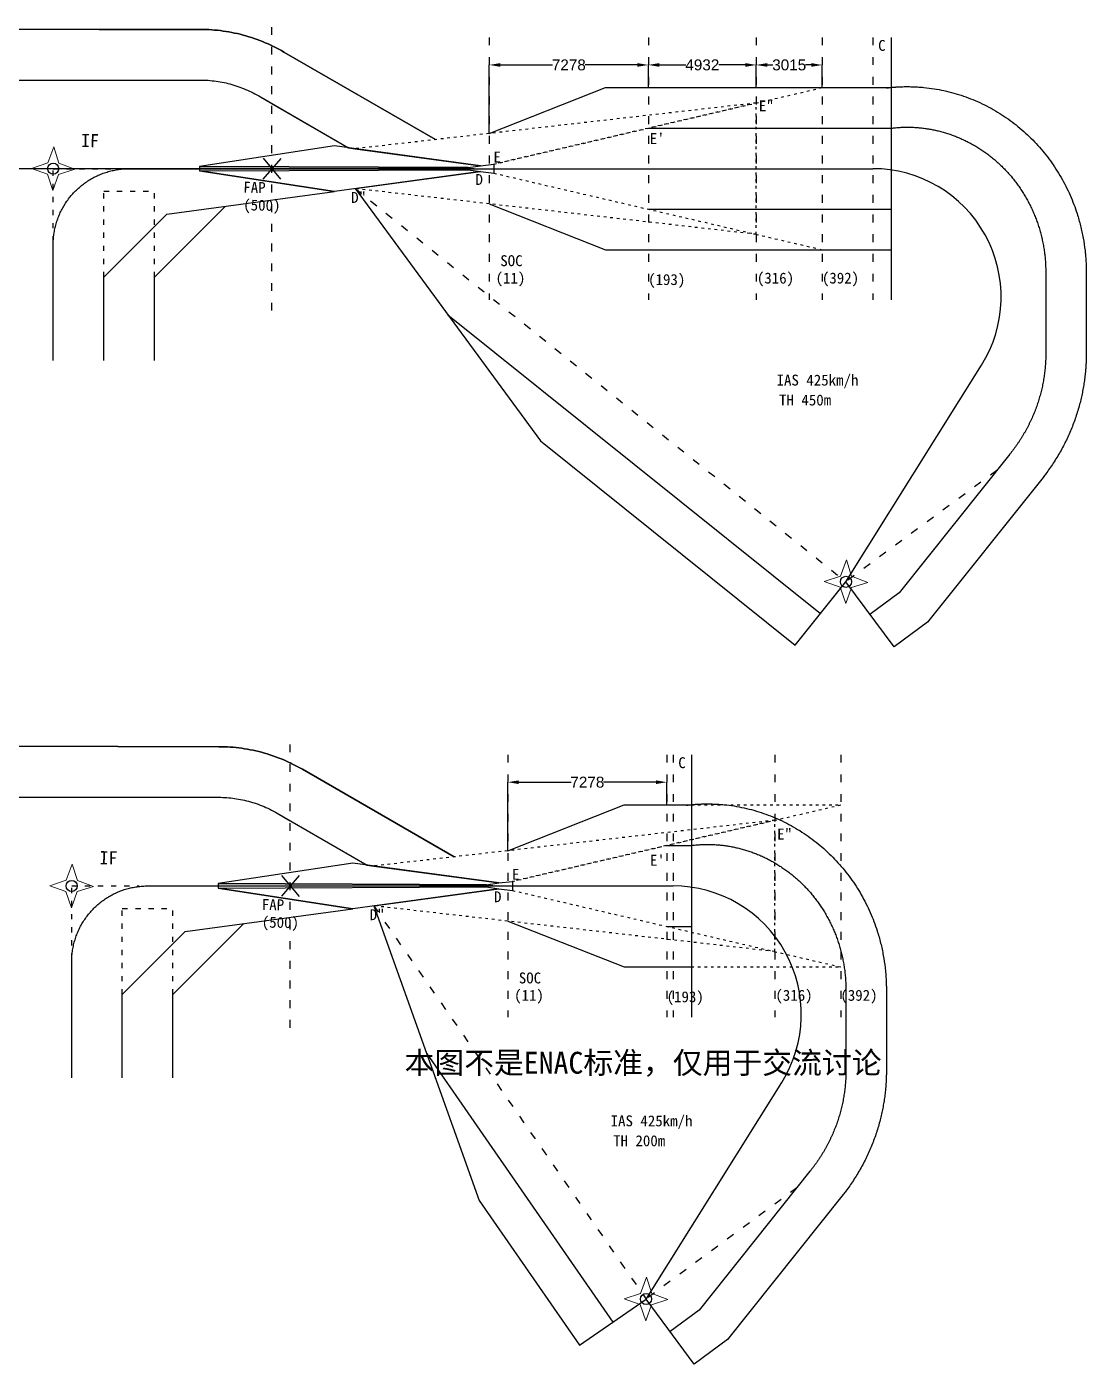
# Model space of a CAD drawing. Header units: metres. Extents: x -37642 to 147080, y -67569 to 121477.
# Drawn here: x 90467 to 138924, y -15926 to 45215 of the extents above; entities that cross this region are included whole.
import ezdxf
from ezdxf.enums import TextEntityAlignment as Align

# ---------------------------------------------------------------- set-up
doc = ezdxf.new("R2010")
doc.units = ezdxf.units.M
doc.header["$MEASUREMENT"] = 0
doc.header["$PDMODE"] = 3
doc.linetypes.add('ACAD_ISO03W100', pattern=[30, 12, -18])
doc.styles.add('Legend', font='simhei.ttf')
doc.styles.get("Standard").update_dxf_attribs({"font": 'arial.ttf'})
doc.dimstyles.get("Standard").update_dxf_attribs({"dimtxt": 0.18, "dimasz": 0.18, "dimexe": 0.18, "dimexo": 0.0625, "dimgap": 0.09, "dimtad": 0, "dimtih": 1, "dimtoh": 1, "dimdec": 4, "dimzin": 0, "dimdsep": 46, "dimtxsty": 'Standard', "dimcen": 0.09, "dimadec": 0, "dimazin": 0, "dimtfac": 1, "dimtdec": 4, "dimtofl": 0, "dimtmove": 0, "dimatfit": 3, "dimfxl": 1, "dimtolj": 1, "dimtzin": 0, "dimarcsym": 0})

# ---------------------------------------------------------------- blocks, each defined once
blk = doc.blocks.new('Flyby')
at = {"lineweight": 15}
blk.add_lwpolyline([(9, 997), (256, 256), (997, -9), (256, -256), (9, -997), (-256, -256), (-997, -9), (-256, 256)], close=True, dxfattribs=at)
blk.add_circle((0, 0), 254)
at = {"style": 'Legend'}
for tag, p in [('ROLE', (1251, 1017)), ('ALTITUDE', (1251, -136)), ('NAME', (1251, -1290))]:
    blk.add_attdef(tag, p, '', height=600, dxfattribs=at)
blk = doc.blocks.new('Fix')
for p, q in [((-410, 473), (410, -473)), ((401, 480), (-401, -480))]:
    blk.add_line(p, q)
at = {"style": 'Legend'}
for tag, p in [('ROLE', (1005, 856)), ('RADIAL', (1024, -85)), ('DME', (1005, -912)), ('ALTITUDE', (1024, -1759))]:
    blk.add_attdef(tag, p, '', height=500, dxfattribs=at)
blk = doc.blocks.new('*D12')
at = {"color": 0, "lineweight": -2, "transparency": 16777216}
for p, q in [((111620, 40336), (111620, 43468)), ((112120, 43468), (114514, 43468)), ((118398, 43468), (116004, 43468)), ((118898, 42431), (118898, 43468))]:
    blk.add_line(p, q, dxfattribs=at)
at = {"color": 0, "transparency": 16777216}
for points in [[(112120, 43552), (112120, 43385), (111620, 43468)], [(118398, 43552), (118398, 43385), (118898, 43468)]]:
    blk.add_solid(points, dxfattribs=at)
at = {"layer": 'Defpoints', "color": 0, "transparency": 16777216}
for p in [(118898, 43468), (118898, 42431), (111620, 40336)]:
    blk.add_point(p, dxfattribs=at)
at = {"color": 0, "transparency": 16777216, "insert": (115259, 43468), "char_height": 500, "attachment_point": 5}
blk.add_mtext('\\A1;7278', dxfattribs=at)
blk = doc.blocks.new('*D13')
at = {"color": 0, "lineweight": -2, "transparency": 16777216}
for p, q in [((118898, 42431), (118898, 43469)), ((119398, 43468), (120610, 43468)), ((123330, 43468), (122118, 43468)), ((123830, 42431), (123830, 43469))]:
    blk.add_line(p, q, dxfattribs=at)
at = {"color": 0, "transparency": 16777216}
for points in [[(119398, 43552), (119398, 43385), (118898, 43468)], [(123330, 43552), (123330, 43385), (123830, 43468)]]:
    blk.add_solid(points, dxfattribs=at)
at = {"layer": 'Defpoints', "color": 0, "transparency": 16777216}
for p in [(123830, 43468), (118898, 42431), (123830, 42431)]:
    blk.add_point(p, dxfattribs=at)
at = {"color": 0, "transparency": 16777216, "insert": (121364, 43468), "char_height": 500, "attachment_point": 5}
blk.add_mtext('\\A1;4932', dxfattribs=at)
blk = doc.blocks.new('*D14')
at = {"color": 0, "lineweight": -2, "transparency": 16777216}
for p, q in [((123830, 42431), (123830, 43469)), ((124330, 43468), (124590, 43468)), ((126346, 43468), (126086, 43468)), ((126846, 42431), (126846, 43469))]:
    blk.add_line(p, q, dxfattribs=at)
at = {"color": 0, "transparency": 16777216}
for points in [[(124330, 43552), (124330, 43385), (123830, 43468)], [(126346, 43552), (126346, 43385), (126846, 43468)]]:
    blk.add_solid(points, dxfattribs=at)
at = {"layer": 'Defpoints', "color": 0, "transparency": 16777216}
for p in [(126846, 43468), (123830, 42431), (126846, 42431)]:
    blk.add_point(p, dxfattribs=at)
at = {"color": 0, "transparency": 16777216, "insert": (125338, 43468), "char_height": 500, "attachment_point": 5}
blk.add_mtext('\\A1;3015', dxfattribs=at)
blk = doc.blocks.new('*D21')
at = {"color": 0, "lineweight": -2, "transparency": 16777216}
for p, q in [((112466, 7549), (112466, 10681)), ((112966, 10681), (115360, 10681)), ((119244, 10681), (116850, 10681)), ((119744, 9643), (119744, 10681))]:
    blk.add_line(p, q, dxfattribs=at)
at = {"color": 0, "transparency": 16777216}
for points in [[(112966, 10764), (112966, 10597), (112466, 10681)], [(119244, 10764), (119244, 10597), (119744, 10681)]]:
    blk.add_solid(points, dxfattribs=at)
at = {"layer": 'Defpoints', "color": 0, "transparency": 16777216}
for p in [(119744, 10681), (119744, 9643), (112466, 7549)]:
    blk.add_point(p, dxfattribs=at)
at = {"color": 0, "transparency": 16777216, "insert": (116105, 10681), "char_height": 500, "attachment_point": 5}
blk.add_mtext('\\A1;7278', dxfattribs=at)

msp = doc.modelspace()

# ---------------------------------------------------------------- linework, layer by layer
at = {"linetype": 'ACAD_ISO03W100', "ltscale": 30}
for p, q in [((101675.8, 32239.1), (101675.8, 45214.6)), ((111620.2, 44726.9), (111620.2, 32726.9)), ((118898, 44726.9), (118898, 32726.9)), ((123830.2, 44726.9), (123830.2, 32726.9)), ((126845.6, 44726.9), (126845.6, 32726.9)), ((129165.6, 44726.9), (129165.6, 32726.9)), ((105492, 37816.3), (127932.9, 19841)), ((134830.7, 24931.7), (127931.8, 19842.1)), ((102521.6, -548.5), (102521.6, 12427)), ((112466, 11939.3), (112466, -60.7)), ((119743.8, 11939.3), (119743.8, -60.7)), ((120023.8, 11939.3), (120023.8, -60.7)), ((124676, 11939.3), (124676, -60.7)), ((127691.4, 11939.3), (127691.4, -60.7)), ((106337.8, 5028.7), (118791.1, -12946.6)), ((125688.9, -7855.9), (118790, -12945.5))]:
    msp.add_line(p, q, dxfattribs=at)
for p, q in [((130004, 44726.9), (130004, 32726.9)), ((111620.2, 40336.1), (116936.8, 42430.9)), ((116936.8, 42430.9), (130004, 42430.9)), ((118898, 40578.9), (130004, 40578.9)), ((104537.9, 39766.7), (98368.4, 38831)), ((104537.9, 39766.7), (98368.4, 38831)), ((111216.5, 38861.9), (104537.9, 39766.7)), ((105492, 39637.5), (111216.5, 38861.9)), ((110930.2, 38726.9), (70930.2, 38726.9)), ((110649.1, 38775.9), (98368.4, 38831)), ((98368.4, 38831), (98368.4, 38622.8)), ((98368.4, 38831), (98368.4, 38831)), ((98368.4, 38831), (110649.1, 38775.9)), ((98368.4, 38622.8), (110649.1, 38677.9)), ((98368.4, 38622.8), (110649.1, 38677.9)), ((98368.4, 38622.8), (104537.9, 37687)), ((104537.9, 37687), (98368.4, 38622.8)), ((98368.4, 38622.8), (98368.4, 38622.8)), ((111216.5, 38591.8), (104537.9, 37687)), ((105492, 37816.3), (111216.5, 38591.8)), ((110649.1, 38775.9), (111216.5, 38861.9)), ((110649.1, 38677.9), (110649.1, 38775.9)), ((110930.2, 38726.9), (110649.1, 38726.9)), ((110649.1, 38677.9), (111216.5, 38591.8)), ((111216.5, 38861.9), (111830.2, 38931.9)), ((111216.5, 38591.8), (111830.2, 38521.9)), ((111830.2, 38931.9), (111830.2, 38521.9)), ((105492, 37816.3), (113965.4, 26283.3)), ((96306.3, 33766.2), (99551.7, 37011.5)), ((111620.2, 37117.6), (116936.8, 35022.9)), ((118898, 36874.9), (130004, 36874.9)), ((116936.8, 35022.9), (130004, 35022.9)), ((137071.6, 33976.8), (137071.6, 30272.8)), ((138923.6, 33976.8), (138923.6, 30272.8)), ((109728.7, 32049.8), (126775.1, 18395.5)), ((113965.4, 26283.3), (125617.3, 16950.1)), ((135428.1, 25680.5), (130368.2, 19338.1)), ((136946.7, 24614.4), (131663.6, 17992.3)), ((125617.3, 16950.1), (127932.9, 19841)), ((130132.2, 16862.5), (127934, 19842.1)), ((130368.2, 19338.1), (129031.3, 18351.8)), ((131663.6, 17992.3), (130132.2, 16862.5)), ((120862.2, 11939.3), (120862.2, -60.7)), ((112466, 7548.6), (117782.6, 9643.3)), ((117782.6, 9643.3), (120862.2, 9643.3)), ((119743.8, 7791.3), (120862.2, 7791.3)), ((105383.7, 6979.1), (99214.2, 6043.4)), ((105383.7, 6979.1), (99214.2, 6043.4)), ((112062.3, 6074.3), (105383.7, 6979.1)), ((106337.8, 6849.9), (112062.3, 6074.3)), ((112062.3, 6074.3), (112676, 6144.3)), ((112676, 6144.3), (112676, 5734.3)), ((111494.9, 5988.3), (99214.2, 6043.4)), ((99214.2, 6043.4), (99214.2, 5835.2)), ((99214.2, 6043.4), (99214.2, 6043.4)), ((99214.2, 6043.4), (111494.9, 5988.3)), ((99214.2, 5835.2), (111494.9, 5890.3)), ((99214.2, 5835.2), (111494.9, 5890.3)), ((99214.2, 5835.2), (105383.7, 4899.4)), ((105383.7, 4899.4), (99214.2, 5835.2)), ((99214.2, 5835.2), (99214.2, 5835.2)), ((112062.3, 5804.2), (105383.7, 4899.4)), ((106337.8, 5028.7), (112062.3, 5804.2)), ((111494.9, 5988.3), (112062.3, 6074.3)), ((111494.9, 5890.3), (111494.9, 5988.3)), ((111776, 5939.3), (111494.9, 5939.3)), ((111494.9, 5890.3), (112062.3, 5804.2)), ((112062.3, 5804.2), (112676, 5734.3)), ((106337.8, 5028.7), (111165.4, -8443.6)), ((112466, 4330), (117782.6, 2235.3)), ((97152.1, 978.6), (100397.6, 4223.9)), ((119743.8, 4087.3), (120862.2, 4087.3)), ((117782.6, 2235.3), (120862.2, 2235.3)), ((127929.8, 1189.2), (127929.8, -2514.8)), ((129781.8, 1189.2), (129781.8, -2514.8)), ((108751.6, -1707.5), (117268.8, -14001.3)), ((126286.3, -7107.1), (121226.4, -13449.5)), ((111165.4, -8443.6), (115746.4, -15056)), ((127804.9, -8173.2), (122521.8, -14795.3)), ((115746.4, -15056), (118791.1, -12946.6)), ((120989.3, -15926.2), (118791.1, -12946.6)), ((121226.4, -13449.5), (119889.5, -14435.8)), ((122520.7, -14796.4), (120989.3, -15926.2))]:
    msp.add_line(p, q)
at = {"linetype": 'ACAD_ISO03W100', "ltscale": 10}
for p, q in [((111830.2, 38931.9, 300), (126845.6, 42430.9, 300)), ((123830.2, 41728.2, 300), (105492, 39637.5, 300)), ((123830.2, 41728.2), (111830.2, 38931.9)), ((123830.2, 35725.6, 300), (123830.2, 41728.2, 300)), ((111830.2, 38521.9), (123830.2, 35725.6)), ((111830.2, 38521.9), (126845.6, 35022.9)), ((123830.2, 35725.6, 300), (105492, 37816.3, 300)), ((112676, 6144.3, 300), (127691.4, 9643.3, 300)), ((120862.2, 9643.3), (127691.4, 9643.3)), ((124676, 8940.6, 300), (106337.8, 6849.9, 300)), ((124676, 8940.6), (112676, 6144.3)), ((124676, 2938, 300), (124676, 8940.6, 300)), ((112676, 5734.3), (124676, 2938)), ((112676, 5734.3), (127691.4, 2235.3)), ((124676, 2938, 300), (106337.8, 5028.7, 300)), ((120862.2, 2235.3), (127691.4, 2235.3))]:
    msp.add_line(p, q, dxfattribs=at)
at = {"linetype": 'ACAD_ISO03W100', "ltscale": 20}
for p, q in [((91675.8, 38726.9), (94760.9, 38726.9)), ((91675.8, 34800.6), (91675.8, 38726.9)), ((93991.3, 37692.7), (96306.3, 37692.7)), ((93991.3, 33766.5), (93991.3, 37692.7)), ((96306.3, 33766.2), (96306.3, 37692.7)), ((92521.6, 5939.3), (95606.7, 5939.3)), ((92521.6, 2013), (92521.6, 5939.3)), ((94837.1, 4905.1), (97152.1, 4905.1)), ((94837.1, 978.9), (94837.1, 4905.1)), ((97152.1, 978.6), (97152.1, 4905.1))]:
    msp.add_line(p, q, dxfattribs=at)
at = {"lineweight": 30}
for p, q in [((110930.2, 38726.9), (113930.2, 38726.9)), ((111776, 5939.3), (114776, 5939.3))]:
    msp.add_line(p, q, dxfattribs=at)
at = {"color": 1, "lineweight": 30}
for p, q in [((113930.2, 38726.9), (129165.6, 38726.9)), ((127932.9, 19841), (134137.5, 29745.1)), ((114776, 5939.3), (120023.8, 5939.3)), ((118791.1, -12946.6), (124995.7, -3042.5))]:
    msp.add_line(p, q, dxfattribs=at)
for points in [[(93781.1, 45093.3), (89233.8, 45092.9)], [(101675.8, 44332), (101675.8, 44349.5), (101625.8, 44373.3), (101501.9, 44429.8), (101377.2, 44484), (101251.9, 44535.9), (101126, 44585.6), (100999.5, 44632.9), (100872.5, 44677.9), (100745, 44720.6), (100617, 44760.9), (100488.6, 44799), (100359.8, 44834.7), (100230.7, 44868.1), (100101.4, 44899.2), (99971.8, 44927.9), (99842, 44954.4), (99712, 44978.5), (99581.9, 45000.3), (99451.7, 45019.7), (99321.5, 45036.9), (99191.3, 45051.7), (99061.2, 45064.3), (98931.1, 45074.5), (98801.2, 45082.5), (98671.4, 45088.2), (98541.9, 45091.6), (98412.6, 45092.7), (93782.6, 45093.3), (89233.8, 45092.9)], [(93782.6, 45093.3), (98412.6, 45092.7)], [(98412.6, 45092.7), (98541.9, 45091.6), (98671.4, 45088.2), (98801.2, 45082.5), (98931.1, 45074.5), (99061.2, 45064.3), (99191.3, 45051.7), (99321.5, 45036.9), (99451.7, 45019.7), (99581.9, 45000.3), (99712, 44978.5), (99842, 44954.4), (99971.8, 44927.9), (100101.4, 44899.2), (100230.7, 44868.1), (100359.8, 44834.7), (100488.6, 44799), (100617, 44760.9), (100745, 44720.6), (100872.5, 44677.9), (100999.5, 44632.9), (101126, 44585.6), (101251.9, 44535.9), (101377.2, 44484), (101501.9, 44429.8), (101625.8, 44373.3), (101749, 44314.5), (101871.4, 44253.5), (101993, 44190.2), (102113.7, 44124.6), (102232.1, 44057.6)], [(109164.1, 40056.1), (102232.1, 44057.6), (102113.7, 44124.6), (101993, 44190.2), (101871.4, 44253.5), (101749, 44314.5), (101675.8, 44349.5)], [(102232.1, 44057.6), (109164.1, 40056.1)], [(89233.9, 42777.9), (93781.3, 42778.3)], [(89233.9, 42777.9), (93781.3, 42778.3), (93782.3, 42778.3), (98412.3, 42777.7), (98501.2, 42776.9), (98590.4, 42774.6), (98679.8, 42770.7), (98769.4, 42765.2), (98859.1, 42758.1), (98949.1, 42749.4), (99039.1, 42739.2), (99129.3, 42727.3), (99219.5, 42713.8), (99309.7, 42698.7), (99400, 42681.9), (99490.2, 42663.6), (99580.3, 42643.6), (99670.4, 42621.9), (99760.4, 42598.7), (99850.2, 42573.7), (99939.9, 42547.2), (100029.3, 42519), (100118.5, 42489.1), (100207.5, 42457.6), (100296.1, 42424.4), (100384.5, 42389.6), (100472.4, 42353.2), (100560, 42315.1), (100647.2, 42275.3), (100733.9, 42233.9), (100820.2, 42190.9), (100905.9, 42146.3), (100991.1, 42100), (101074.7, 42052.7), (101675.8, 41705.7)], [(93782.3, 42778.3), (98412.3, 42777.7)], [(101074.7, 42052.7), (105187.2, 39678.8)], [(101675.8, 41705.7), (105187.2, 39678.8), (105492, 39637.5)], [(93991.3, 33766.5), (96873.6, 36648.7), (104537.9, 37687)], [(93990.8, 29958.9), (93991.3, 33766.5)], [(96305.8, 29958.6), (96306.3, 33766.2)], [(94626.9, 12305.7), (90079.6, 12305.4)], [(102521.6, 11544.4), (102521.6, 11561.9), (102471.6, 11585.7), (102347.7, 11642.2), (102223.1, 11696.4), (102097.8, 11748.3), (101971.8, 11798), (101845.3, 11845.3), (101718.3, 11890.3), (101590.8, 11933), (101462.8, 11973.3), (101334.4, 12011.4), (101205.6, 12047.1), (101076.6, 12080.5), (100947.2, 12111.6), (100817.6, 12140.3), (100687.8, 12166.8), (100557.8, 12190.9), (100427.7, 12212.7), (100297.6, 12232.1), (100167.4, 12249.3), (100037.2, 12264.1), (99907, 12276.7), (99777, 12286.9), (99647, 12294.9), (99517.3, 12300.6), (99387.7, 12304), (99258.4, 12305.1), (94628.4, 12305.7), (90079.6, 12305.4)], [(94628.4, 12305.7), (99258.4, 12305.1)], [(99258.4, 12305.1), (99387.7, 12304), (99517.3, 12300.6), (99647, 12294.9), (99777, 12286.9), (99907, 12276.7), (100037.2, 12264.1), (100167.4, 12249.3), (100297.6, 12232.1), (100427.7, 12212.7), (100557.8, 12190.9), (100687.8, 12166.8), (100817.6, 12140.3), (100947.2, 12111.6), (101076.6, 12080.5), (101205.6, 12047.1), (101334.4, 12011.4), (101462.8, 11973.3), (101590.8, 11933), (101718.3, 11890.3), (101845.3, 11845.3), (101971.8, 11798), (102097.8, 11748.3), (102223.1, 11696.4), (102347.7, 11642.2), (102471.6, 11585.7), (102594.8, 11526.9), (102717.2, 11465.9), (102838.8, 11402.6), (102959.5, 11337), (103077.9, 11270)], [(110009.9, 7268.5), (103077.9, 11270), (102959.5, 11337), (102838.8, 11402.6), (102717.2, 11465.9), (102594.8, 11526.9), (102521.6, 11561.9)], [(103077.9, 11270), (110009.9, 7268.5)], [(90079.8, 9990.4), (94627.1, 9990.7)], [(90079.8, 9990.4), (94627.1, 9990.7), (94628.1, 9990.7), (99258.1, 9990.1), (99347, 9989.3), (99436.2, 9987), (99525.6, 9983.1), (99615.2, 9977.6), (99705, 9970.5), (99794.9, 9961.8), (99884.9, 9951.6), (99975.1, 9939.7), (100065.3, 9926.2), (100155.5, 9911.1), (100245.8, 9894.4), (100336, 9876), (100426.2, 9856), (100516.2, 9834.3), (100606.2, 9811.1), (100696, 9786.1), (100785.7, 9759.6), (100875.1, 9731.4), (100964.3, 9701.5), (101053.3, 9670), (101141.9, 9636.8), (101230.3, 9602), (101318.2, 9565.6), (101405.8, 9527.5), (101493, 9487.7), (101579.7, 9446.4), (101666, 9403.3), (101751.7, 9358.7), (101836.9, 9312.4), (101920.6, 9265.1), (102521.6, 8918.1)], [(94628.1, 9990.7), (99258.1, 9990.1)], [(101920.6, 9265.1), (106033, 6891.2)], [(102521.6, 8918.1), (106033, 6891.2), (106337.8, 6849.9)], [(94837.1, 978.9), (97719.4, 3861.1), (105383.7, 4899.4)], [(94836.6, -2828.7), (94837.1, 978.9)], [(97151.6, -2829), (97152.1, 978.6)]]:
    msp.add_lwpolyline(points)
at = {"color": 252, "lineweight": 30, "true_color": 0x939598}
for points in [[(91675.8, 29959.2), (91676.5, 35248.7), (91677, 35309.4), (91678.6, 35370.1), (91681.2, 35430.7), (91685, 35491.3), (91689.7, 35551.8), (91695.5, 35612.3), (91702.4, 35672.6), (91710.4, 35732.7), (91719.3, 35792.8), (91729.4, 35852.6), (91740.4, 35912.3), (91752.5, 35971.8), (91765.7, 36031), (91779.9, 36090.1), (91795.1, 36148.8), (91811.3, 36207.3), (91828.5, 36265.5), (91846.8, 36323.4), (91866.1, 36380.9), (91886.3, 36438.2), (91907.6, 36495), (91929.8, 36551.5), (91953.1, 36607.6), (91977.3, 36663.2), (92002.5, 36718.4), (92028.6, 36773.2), (92055.7, 36827.5), (92083.7, 36881.4), (92112.7, 36934.7), (92142.6, 36987.5), (92173.4, 37039.8), (92205.1, 37091.6), (92237.7, 37142.8), (92271.2, 37193.4), (92305.6, 37243.4), (92340.9, 37292.8), (92377, 37341.6), (92414, 37389.7), (92451.7, 37437.2), (92490.4, 37484.1), (92529.8, 37530.2), (92570, 37575.7), (92611, 37620.4), (92652.8, 37664.4), (92695.4, 37707.7), (92738.6, 37750.3), (92782.7, 37792), (92827.4, 37833), (92872.9, 37873.3), (92919.1, 37912.7), (92965.9, 37951.3), (93013.4, 37989), (93061.6, 38026), (93110.4, 38062.1), (93159.8, 38097.3), (93209.8, 38131.7), (93260.4, 38165.2), (93311.6, 38197.8), (93363.4, 38229.5), (93415.7, 38260.3), (93468.5, 38290.2), (93521.9, 38319.2), (93575.7, 38347.2), (93630, 38374.2), (93684.8, 38400.4), (93740, 38425.5), (93795.7, 38449.7), (93851.8, 38473), (93908.3, 38495.2), (93965.1, 38516.4), (94022.3, 38536.7), (94079.9, 38555.9), (94137.8, 38574.2), (94196, 38591.4), (94254.5, 38607.6), (94313.2, 38622.8), (94372.3, 38637), (94431.5, 38650.1), (94491, 38662.2), (94550.7, 38673.3), (94610.5, 38683.3), (94670.6, 38692.2), (94730.8, 38700.2), (94791.1, 38707), (94851.5, 38712.8), (94912, 38717.6), (94972.6, 38721.3), (95033.2, 38723.9), (95093.9, 38725.5), (95153.9, 38726), (110930.2, 38726.9)], [(92521.6, -2828.4), (92522.3, 2461.1), (92522.8, 2521.8), (92524.4, 2582.5), (92527.1, 2643.2), (92530.8, 2703.7), (92535.5, 2764.2), (92541.4, 2824.7), (92548.2, 2885), (92556.2, 2945.1), (92565.2, 3005.2), (92575.2, 3065), (92586.2, 3124.7), (92598.4, 3184.2), (92611.5, 3243.4), (92625.7, 3302.5), (92640.9, 3361.2), (92657.1, 3419.7), (92674.4, 3477.9), (92692.6, 3535.8), (92711.9, 3593.4), (92732.1, 3650.6), (92753.4, 3707.4), (92775.7, 3763.9), (92798.9, 3820), (92823.1, 3875.6), (92848.3, 3930.8), (92874.4, 3985.6), (92901.5, 4039.9), (92929.5, 4093.8), (92958.5, 4147.1), (92988.4, 4199.9), (93019.2, 4252.2), (93050.9, 4304), (93083.6, 4355.2), (93117.1, 4405.8), (93151.5, 4455.8), (93186.7, 4505.2), (93222.8, 4554), (93259.8, 4602.1), (93297.6, 4649.6), (93336.2, 4696.5), (93375.6, 4742.6), (93415.8, 4788.1), (93456.8, 4832.8), (93498.6, 4876.8), (93541.2, 4920.1), (93584.5, 4962.7), (93628.5, 5004.4), (93673.3, 5045.4), (93718.7, 5085.7), (93764.9, 5125.1), (93811.7, 5163.7), (93859.2, 5201.5), (93907.4, 5238.4), (93956.2, 5274.5), (94005.6, 5309.7), (94055.6, 5344.1), (94106.2, 5377.6), (94157.4, 5410.2), (94209.2, 5441.9), (94261.5, 5472.7), (94314.3, 5502.6), (94367.7, 5531.6), (94421.5, 5559.6), (94475.8, 5586.7), (94530.6, 5612.8), (94585.9, 5637.9), (94641.5, 5662.1), (94697.6, 5685.4), (94754.1, 5707.6), (94810.9, 5728.8), (94868.2, 5749.1), (94925.7, 5768.4), (94983.6, 5786.6), (95041.8, 5803.8), (95100.3, 5820), (95159.1, 5835.2), (95218.1, 5849.4), (95277.3, 5862.5), (95336.8, 5874.6), (95396.5, 5885.7), (95456.4, 5895.7), (95516.4, 5904.6), (95576.6, 5912.6), (95636.9, 5919.4), (95697.3, 5925.2), (95757.8, 5930), (95818.4, 5933.7), (95879, 5936.3), (95939.7, 5937.9), (95999.7, 5938.4), (111776, 5939.3)]]:
    msp.add_lwpolyline(points, dxfattribs=at)
at = {"color": 1, "lineweight": 30}
for centre in [(129165.6, 32859.9), (120023.8, 72.3)]:
    msp.add_arc(centre, 5867, 327.934177, 90, dxfattribs=at)
for points, knots in [([(129781.2, 42417.4), (129792.2, 42418.8), (129803.9, 42420.2), (129822.4, 42422.4), (129828.6, 42423.1), (129847.7, 42425.4), (129861.2, 42427), (129881.9, 42429.3), (129888.6, 42430.1), (129897.4, 42431.1), (129899.3, 42431.3), (129902.9, 42431.7), (129904.6, 42431.9), (129907.9, 42432.2), (129909.6, 42432.4), (129914.6, 42432.9), (129917.9, 42433.3), (129927.8, 42434.4), (129934.4, 42435.1), (129954, 42437.1), (129966.9, 42438.4), (129987.3, 42440.4), (129994.7, 42441.1), (130008, 42442.4), (130013.8, 42443), (130025.6, 42444.1), (130031.6, 42444.6), (130040.2, 42445.4), (130042.8, 42445.6), (130048, 42446.1), (130050.6, 42446.3), (130058.5, 42447), (130063.7, 42447.5), (130079.4, 42448.8), (130090, 42449.7), (130121.6, 42452.4), (130142.8, 42454), (130170.2, 42456.1), (130176.3, 42456.5), (130188.4, 42457.4), (130194.5, 42457.8), (130212.7, 42459.1), (130224.8, 42459.9), (130256.8, 42462), (130276.5, 42463.2), (130306.6, 42464.9), (130316.9, 42465.5), (130337.4, 42466.6), (130347.7, 42467.1), (130378.5, 42468.6), (130399.1, 42469.6), (130439.6, 42471.2), (130459.4, 42472), (130499.2, 42473.3), (130519.1, 42473.9), (130578.7, 42475.4), (130618.5, 42476.1), (130698, 42477), (130737.7, 42477.1), (130858.1, 42476.5), (130938.7, 42474.8), (131099.7, 42469), (131180.1, 42464.9), (131340.7, 42454.1), (131420.9, 42447.5), (131655.1, 42424.5), (131808.6, 42404.8), (132114.1, 42356.5), (132265.9, 42327.8), (132567.5, 42261.8), (132717.2, 42224.4), (133013.9, 42141.1), (133161, 42095.1), (133451.9, 41995), (133595.8, 41940.7), (133880.1, 41824.2), (134020.5, 41761.9), (134297.2, 41629.5), (134433.6, 41559.5), (134702, 41411.9), (134834, 41334.3), (135093.3, 41172.1), (135220.5, 41087.4), (135470, 40911.2), (135592.1, 40819.7), (135831, 40630.2), (135947.8, 40532.2), (136175.6, 40330.1), (136286.6, 40226), (136502.6, 40012), (136607.7, 39902.1), (136811.4, 39676.9), (136910.2, 39561.7), (137101.2, 39326.1), (137193.5, 39205.8), (137371.3, 38960.7), (137456.9, 38835.8), (137621.1, 38581.8), (137699.8, 38452.7), (137850.1, 38190.6), (137921.7, 38057.7), (138057.8, 37788.4), (138122.2, 37652), (138243.8, 37376.3), (138300.9, 37236.9), (138407.7, 36955.5), (138457.5, 36813.5), (138562.2, 36487.4), (138614.9, 36302.6), (138707.9, 35930.2), (138748.2, 35742.6), (138816.5, 35365.4), (138844.5, 35175.9), (138874, 34917.3), (138881.1, 34848.9), (138891.3, 34735.8), (138895, 34691.3), (138901.2, 34608.9), (138903.9, 34571.1), (138908.6, 34495.4), (138910.7, 34457.6), (138913.6, 34400.4), (138914.5, 34381), (138915.9, 34349.1), (138916.4, 34336.7), (138917.3, 34313.7), (138917.7, 34303.3), (138918.4, 34282.4), (138918.7, 34271.9), (138919.7, 34240.6), (138920.3, 34219.8), (138921.1, 34190.7), (138921.3, 34182.4), (138921.6, 34165.7), (138921.8, 34157.3), (138922.1, 34140.5), (138922.3, 34132), (138922.7, 34106.7), (138922.9, 34089.7), (138923.2, 34067.9), (138923.2, 34063.1), (138923.4, 34048.6), (138923.4, 34038.9), (138923.5, 34025.1), (138923.5, 34021), (138923.6, 34014.1), (138923.6, 34011.3), (138923.6, 34007.3), (138923.6, 34006.1), (138923.6, 34003.7), (138923.6, 34002.5), (138923.6, 33998.9), (138923.6, 33996.6), (138923.6, 33989.9), (138923.6, 33985.6), (138923.6, 33980.7), (138923.6, 33979.8), (138923.6, 33978.9)], [0, 0, 0, 0, 33.2093642, 33.2093642, 49.3328661, 49.3328661, 81.5798701, 81.5798701, 96.626819, 96.626819, 100.7525432, 100.7525432, 104.34592, 104.34592, 107.9392968, 107.9392968, 115.1260504, 115.1260504, 129.4995576, 129.4995576, 158.246572, 158.246572, 175.1123153, 175.1123153, 188.4656482, 188.4656482, 202.2708456, 202.2708456, 208.3464372, 208.3464372, 214.4220288, 214.4220288, 226.5732119, 226.5732119, 250.8755783, 250.8755783, 299.4803109, 299.4803109, 313.2935473, 313.2935473, 327.1067836, 327.1067836, 354.7332563, 354.7332563, 399.9130002, 399.9130002, 423.409672, 423.409672, 446.9063439, 446.9063439, 493.8996876, 493.8996876, 539.2889246, 539.2889246, 584.6781616, 584.6781616, 675.4566357, 675.4566357, 766.2351097, 766.2351097, 950.4679946, 950.4679946, 1134.7008794, 1134.7008794, 1318.9337642, 1318.9337642, 1673.7685695, 1673.7685695, 2028.6033747, 2028.6033747, 2383.43818, 2383.43818, 2738.2729853, 2738.2729853, 3093.1077905, 3093.1077905, 3447.9425958, 3447.9425958, 3802.777401, 3802.777401, 4157.6122063, 4157.6122063, 4512.4470115, 4512.4470115, 4867.2818168, 4867.2818168, 5222.116622, 5222.116622, 5576.9514273, 5576.9514273, 5931.7862325, 5931.7862325, 6286.6210378, 6286.6210378, 6641.4558431, 6641.4558431, 6996.2906483, 6996.2906483, 7351.1254536, 7351.1254536, 7705.9602588, 7705.9602588, 8060.7950641, 8060.7950641, 8415.6298693, 8415.6298693, 8770.4646746, 8770.4646746, 9224.2219588, 9224.2219588, 9677.979243, 9677.979243, 10131.7365272, 10131.7365272, 10295.0137121, 10295.0137121, 10401.0313976, 10401.0313976, 10491.0205844, 10491.0205844, 10581.0097712, 10581.0097712, 10627.1100749, 10627.1100749, 10656.6658958, 10656.6658958, 10681.4924625, 10681.4924625, 10706.3190293, 10706.3190293, 10755.9721628, 10755.9721628, 10775.7889626, 10775.7889626, 10795.8367603, 10795.8367603, 10815.8845579, 10815.8845579, 10855.9801532, 10855.9801532, 10867.3331847, 10867.3331847, 10890.0392479, 10890.0392479, 10899.6817892, 10899.6817892, 10906.0958696, 10906.0958696, 10908.9761351, 10908.9761351, 10911.8564005, 10911.8564005, 10917.6169313, 10917.6169313, 10929.137993, 10929.137993, 10931.8977293, 10931.8977293, 10931.8977293, 10931.8977293]), ([(137071.6, 30272.8), (137071.4, 30231.7), (137071, 30149.3), (137067.6, 30025.6), (137062.3, 29901.8), (137054.7, 29777.9), (137044.9, 29654), (137033, 29529.9), (137018.9, 29405.9), (137002.5, 29282), (136984, 29158.1), (136963.3, 29034.3), (136940.4, 28910.7), (136915.3, 28787.3), (136888, 28664.1), (136858.5, 28541.2), (136826.8, 28418.7), (136792.9, 28296.5), (136756.8, 28174.6), (136718.5, 28053.2), (136678.1, 27932.3), (136635.4, 27811.9), (136590.6, 27692.1), (136543.6, 27572.8), (136494.5, 27454.2), (136443.2, 27336.3), (136389.8, 27219), (136334.2, 27102.5), (136276.5, 26986.8), (136216.7, 26871.9), (136154.8, 26757.9), (136090.8, 26644.8), (136024.7, 26532.6), (135956.6, 26421.4), (135886.4, 26311.3), (135814.2, 26202.1), (135739.9, 26094.1), (135663.7, 25987.2), (135585.4, 25881.5), (135506.9, 25779.2), (135454, 25712.5), (135428.1, 25680.5)], [0, 0, 0, 0, 123.46462, 247.1531361, 371.0655485, 495.2018572, 619.562062, 744.1461631, 868.9541604, 993.986054, 1119.2418437, 1244.7215297, 1370.4251119, 1496.3525903, 1622.503965, 1748.8792358, 1875.4784029, 2002.3014663, 2129.3484258, 2256.6192816, 2384.1140336, 2511.8326818, 2639.7752263, 2767.9416669, 2896.3320038, 3024.9462369, 3153.7843663, 3282.8463918, 3412.1323136, 3541.6421317, 3671.3758459, 3801.3334564, 3931.5149631, 4061.920366, 4192.5496651, 4323.4028605, 4454.4799521, 4585.7809399, 4717.3058239, 4849.0546042, 4972.5916, 4972.5916, 4972.5916, 4972.5916]), ([(138923.6, 30263.5), (138923.5, 30250.9), (138923.5, 30237.7), (138923.3, 30215.9), (138923.3, 30207.7), (138923.1, 30182.6), (138922.9, 30165.1), (138922.6, 30139.6), (138922.5, 30132.4), (138922.4, 30123.1), (138922.3, 30121.1), (138922.3, 30117), (138922.2, 30115), (138922.1, 30109), (138922.1, 30105), (138921.8, 30093.1), (138921.7, 30085.2), (138921.2, 30061.5), (138920.8, 30045.9), (138920.1, 30021.6), (138919.9, 30012.8), (138919.4, 29997.2), (138919.2, 29990.3), (138918.7, 29976.6), (138918.5, 29969.7), (138918.1, 29959.5), (138918, 29956), (138917.8, 29949.2), (138917.6, 29945.7), (138917.2, 29935.4), (138917, 29928.5), (138916.2, 29907.9), (138915.6, 29894.1), (138914.4, 29867.4), (138913.8, 29854.5), (138912.8, 29832.8), (138912.3, 29824), (138911.5, 29808.2), (138911.2, 29801.1), (138910.4, 29786.9), (138910, 29779.9), (138908.8, 29758.7), (138908, 29744.6), (138905.7, 29707.4), (138904.3, 29684.3), (138901.9, 29649.2), (138901, 29637.3), (138899.3, 29613.4), (138898.4, 29601.4), (138895.6, 29565.6), (138893.7, 29541.7), (138889.7, 29494.8), (138887.7, 29471.8), (138883.4, 29425.7), (138881.2, 29402.8), (138874.3, 29333.8), (138869.4, 29287.9), (138858.7, 29196.2), (138853.1, 29150.3), (138835.2, 29013.9), (138821.9, 28923.4), (138792.6, 28743), (138776.5, 28653.1), (138741.8, 28473.8), (138723.1, 28384.4), (138683, 28206.3), (138661.6, 28117.6), (138588.4, 27832.8), (138531.4, 27638.2), (138404.6, 27253.3), (138334.9, 27063.2), (138183.1, 26688.1), (138101.1, 26503.1), (137925.3, 26139.3), (137831.5, 25960.4), (137632.5, 25609.2), (137527.4, 25437), (137306.4, 25099.9), (137190.5, 24935.1), (137029.1, 24720.5), (136988.2, 24667.3), (136946.7, 24614.4)], [0, 0, 0, 0, 37.7593728, 37.7593728, 59.3943964, 59.3943964, 102.6644435, 102.6644435, 119.3301483, 119.3301483, 123.8523186, 123.8523186, 128.374489, 128.374489, 137.4188296, 137.4188296, 155.507511, 155.507511, 191.6848736, 191.6848736, 212.4208631, 212.4208631, 228.6236289, 228.6236289, 245.1750225, 245.1750225, 253.4613416, 253.4613416, 261.7476606, 261.7476606, 278.3202987, 278.3202987, 311.465575, 311.465575, 342.2227887, 342.2227887, 363.1360006, 363.1360006, 379.9176127, 379.9176127, 396.6992248, 396.6992248, 430.2624491, 430.2624491, 485.3356564, 485.3356564, 513.8849131, 513.8849131, 542.4341698, 542.4341698, 599.5326832, 599.5326832, 654.5524032, 654.5524032, 709.5721232, 709.5721232, 819.6115633, 819.6115633, 929.6510033, 929.6510033, 1147.6183642, 1147.6183642, 1365.5857252, 1365.5857252, 1583.5530861, 1583.5530861, 1801.520447, 1801.520447, 2286.3073967, 2286.3073967, 2771.0943464, 2771.0943464, 3255.8812961, 3255.8812961, 3740.6682459, 3740.6682459, 4225.4551956, 4225.4551956, 4710.2421453, 4710.2421453, 4872.1093352, 4872.1093352, 4872.1093352, 4872.1093352]), ([(120639.4, 9629.8), (120650.4, 9631.2), (120662.1, 9632.6), (120680.6, 9634.8), (120686.8, 9635.5), (120705.9, 9637.8), (120719.4, 9639.4), (120740.1, 9641.7), (120746.8, 9642.5), (120755.6, 9643.5), (120757.5, 9643.7), (120761.1, 9644.1), (120762.8, 9644.3), (120766.1, 9644.6), (120767.8, 9644.8), (120772.8, 9645.4), (120776.1, 9645.7), (120786, 9646.8), (120792.6, 9647.5), (120812.2, 9649.5), (120825.1, 9650.8), (120845.5, 9652.8), (120852.9, 9653.5), (120866.2, 9654.8), (120872, 9655.4), (120883.8, 9656.5), (120889.8, 9657), (120898.4, 9657.8), (120901, 9658), (120906.2, 9658.5), (120908.8, 9658.7), (120916.7, 9659.4), (120921.9, 9659.9), (120937.6, 9661.2), (120948.2, 9662.1), (120979.8, 9664.8), (121001, 9666.4), (121028.4, 9668.5), (121034.5, 9668.9), (121046.6, 9669.8), (121052.7, 9670.2), (121070.9, 9671.5), (121083, 9672.3), (121115, 9674.4), (121134.7, 9675.6), (121164.8, 9677.3), (121175.1, 9677.9), (121195.6, 9679), (121205.9, 9679.5), (121236.7, 9681), (121257.3, 9682), (121297.8, 9683.6), (121317.6, 9684.4), (121357.4, 9685.7), (121377.3, 9686.3), (121436.9, 9687.8), (121476.7, 9688.5), (121556.2, 9689.4), (121595.9, 9689.5), (121716.3, 9688.9), (121796.9, 9687.2), (121957.9, 9681.4), (122038.3, 9677.3), (122198.9, 9666.5), (122279.1, 9659.9), (122513.3, 9636.9), (122666.8, 9617.2), (122972.3, 9568.9), (123124.1, 9540.3), (123425.7, 9474.2), (123575.4, 9436.8), (123872.1, 9353.5), (124019.2, 9307.5), (124310.1, 9207.4), (124454, 9153.1), (124738.3, 9036.6), (124878.7, 8974.3), (125155.4, 8841.9), (125291.8, 8771.9), (125560.2, 8624.3), (125692.2, 8546.7), (125951.5, 8384.5), (126078.7, 8299.8), (126328.2, 8123.6), (126450.3, 8032.1), (126689.2, 7842.6), (126806, 7744.6), (127033.8, 7542.5), (127144.8, 7438.4), (127360.8, 7224.4), (127465.9, 7114.5), (127669.6, 6889.4), (127768.4, 6774.1), (127959.4, 6538.5), (128051.7, 6418.3), (128229.5, 6173.1), (128315.1, 6048.2), (128479.3, 5794.2), (128558, 5665.1), (128708.3, 5403), (128779.9, 5270.1), (128916, 5000.8), (128980.4, 4864.4), (129102, 4588.7), (129159.1, 4449.3), (129265.9, 4167.9), (129315.7, 4025.9), (129420.4, 3699.8), (129473.1, 3515), (129566.1, 3142.6), (129606.4, 2955), (129674.7, 2577.8), (129702.7, 2388.3), (129732.2, 2129.8), (129739.3, 2061.3), (129749.5, 1948.2), (129753.2, 1903.7), (129759.4, 1821.3), (129762.1, 1783.5), (129766.8, 1707.8), (129768.9, 1670), (129771.8, 1612.8), (129772.7, 1593.4), (129774.1, 1561.5), (129774.6, 1549.1), (129775.5, 1526.2), (129775.9, 1515.7), (129776.6, 1494.8), (129776.9, 1484.4), (129777.9, 1453), (129778.5, 1432.2), (129779.3, 1403.1), (129779.5, 1394.8), (129779.8, 1378.1), (129780, 1369.7), (129780.3, 1352.9), (129780.5, 1344.4), (129780.9, 1319.1), (129781.1, 1302.1), (129781.4, 1280.3), (129781.4, 1275.5), (129781.6, 1261), (129781.6, 1251.3), (129781.7, 1237.5), (129781.7, 1233.4), (129781.8, 1226.5), (129781.8, 1223.7), (129781.8, 1219.8), (129781.8, 1218.5), (129781.8, 1216.1), (129781.8, 1214.9), (129781.8, 1211.3), (129781.8, 1209), (129781.8, 1202.3), (129781.8, 1198), (129781.8, 1193.1), (129781.8, 1192.2), (129781.8, 1191.3)], [0, 0, 0, 0, 33.2093642, 33.2093642, 49.3328661, 49.3328661, 81.5798701, 81.5798701, 96.626819, 96.626819, 100.7525432, 100.7525432, 104.34592, 104.34592, 107.9392968, 107.9392968, 115.1260504, 115.1260504, 129.4995576, 129.4995576, 158.246572, 158.246572, 175.1123153, 175.1123153, 188.4656482, 188.4656482, 202.2708456, 202.2708456, 208.3464372, 208.3464372, 214.4220288, 214.4220288, 226.5732119, 226.5732119, 250.8755783, 250.8755783, 299.4803109, 299.4803109, 313.2935473, 313.2935473, 327.1067836, 327.1067836, 354.7332563, 354.7332563, 399.9130002, 399.9130002, 423.409672, 423.409672, 446.9063439, 446.9063439, 493.8996876, 493.8996876, 539.2889246, 539.2889246, 584.6781616, 584.6781616, 675.4566357, 675.4566357, 766.2351097, 766.2351097, 950.4679946, 950.4679946, 1134.7008794, 1134.7008794, 1318.9337642, 1318.9337642, 1673.7685695, 1673.7685695, 2028.6033747, 2028.6033747, 2383.43818, 2383.43818, 2738.2729853, 2738.2729853, 3093.1077905, 3093.1077905, 3447.9425958, 3447.9425958, 3802.777401, 3802.777401, 4157.6122063, 4157.6122063, 4512.4470115, 4512.4470115, 4867.2818168, 4867.2818168, 5222.116622, 5222.116622, 5576.9514273, 5576.9514273, 5931.7862325, 5931.7862325, 6286.6210378, 6286.6210378, 6641.4558431, 6641.4558431, 6996.2906483, 6996.2906483, 7351.1254536, 7351.1254536, 7705.9602588, 7705.9602588, 8060.7950641, 8060.7950641, 8415.6298693, 8415.6298693, 8770.4646746, 8770.4646746, 9224.2219588, 9224.2219588, 9677.979243, 9677.979243, 10131.7365272, 10131.7365272, 10295.0137121, 10295.0137121, 10401.0313976, 10401.0313976, 10491.0205844, 10491.0205844, 10581.0097712, 10581.0097712, 10627.1100749, 10627.1100749, 10656.6658958, 10656.6658958, 10681.4924625, 10681.4924625, 10706.3190293, 10706.3190293, 10755.9721628, 10755.9721628, 10775.7889626, 10775.7889626, 10795.8367603, 10795.8367603, 10815.8845579, 10815.8845579, 10855.9801532, 10855.9801532, 10867.3331847, 10867.3331847, 10890.0392479, 10890.0392479, 10899.6817892, 10899.6817892, 10906.0958696, 10906.0958696, 10908.9761351, 10908.9761351, 10911.8564005, 10911.8564005, 10917.6169313, 10917.6169313, 10929.137993, 10929.137993, 10931.8977293, 10931.8977293, 10931.8977293, 10931.8977293]), ([(127929.8, -2514.8), (127929.6, -2555.9), (127929.2, -2638.3), (127925.8, -2761.9), (127920.5, -2885.7), (127912.9, -3009.7), (127903.1, -3133.6), (127891.2, -3257.7), (127877.1, -3381.7), (127860.7, -3505.6), (127842.2, -3629.5), (127821.5, -3753.3), (127798.6, -3876.9), (127773.5, -4000.3), (127746.2, -4123.5), (127716.7, -4246.4), (127685, -4368.9), (127651.1, -4491.1), (127615, -4613), (127576.7, -4734.4), (127536.3, -4855.3), (127493.6, -4975.7), (127448.8, -5095.5), (127401.8, -5214.8), (127352.7, -5333.4), (127301.4, -5451.3), (127248, -5568.6), (127192.4, -5685.1), (127134.7, -5800.8), (127074.9, -5915.7), (127013, -6029.7), (126949, -6142.8), (126882.9, -6255), (126814.8, -6366.2), (126744.6, -6476.3), (126672.4, -6585.5), (126598.1, -6693.5), (126521.9, -6800.4), (126443.6, -6906.1), (126365.1, -7008.4), (126312.2, -7075), (126286.3, -7107.1)], [0, 0, 0, 0, 123.46462, 247.1531361, 371.0655485, 495.2018572, 619.562062, 744.1461631, 868.9541604, 993.986054, 1119.2418437, 1244.7215297, 1370.4251119, 1496.3525903, 1622.503965, 1748.8792358, 1875.4784029, 2002.3014663, 2129.3484258, 2256.6192816, 2384.1140336, 2511.8326818, 2639.7752263, 2767.9416669, 2896.3320038, 3024.9462369, 3153.7843663, 3282.8463918, 3412.1323136, 3541.6421317, 3671.3758459, 3801.3334564, 3931.5149631, 4061.920366, 4192.5496651, 4323.4028605, 4454.4799521, 4585.7809399, 4717.3058239, 4849.0546042, 4972.5916, 4972.5916, 4972.5916, 4972.5916]), ([(129781.8, -2524.1), (129781.7, -2536.7), (129781.7, -2549.9), (129781.5, -2571.7), (129781.5, -2579.9), (129781.3, -2605), (129781.1, -2622.5), (129780.8, -2648), (129780.7, -2655.2), (129780.6, -2664.5), (129780.5, -2666.5), (129780.5, -2670.6), (129780.4, -2672.6), (129780.3, -2678.6), (129780.3, -2682.6), (129780, -2694.5), (129779.9, -2702.4), (129779.4, -2726.1), (129779, -2741.7), (129778.3, -2766), (129778.1, -2774.8), (129777.6, -2790.4), (129777.4, -2797.3), (129776.9, -2811), (129776.7, -2817.8), (129776.3, -2828.1), (129776.2, -2831.6), (129776, -2838.4), (129775.8, -2841.9), (129775.4, -2852.2), (129775.2, -2859.1), (129774.4, -2879.7), (129773.8, -2893.5), (129772.6, -2920.2), (129772, -2933.1), (129771, -2954.8), (129770.5, -2963.6), (129769.7, -2979.4), (129769.4, -2986.5), (129768.6, -3000.7), (129768.2, -3007.7), (129767, -3028.9), (129766.2, -3043), (129763.9, -3080.2), (129762.5, -3103.3), (129760.1, -3138.4), (129759.2, -3150.3), (129757.5, -3174.2), (129756.6, -3186.2), (129753.8, -3222), (129751.9, -3245.9), (129747.9, -3292.8), (129745.9, -3315.8), (129741.6, -3361.8), (129739.4, -3384.8), (129732.5, -3453.8), (129727.6, -3499.7), (129716.9, -3591.4), (129711.3, -3637.3), (129693.4, -3773.7), (129680.1, -3864.2), (129650.8, -4044.5), (129634.7, -4134.5), (129600, -4313.8), (129581.3, -4403.2), (129541.2, -4581.3), (129519.8, -4670), (129446.6, -4954.8), (129389.6, -5149.4), (129262.8, -5534.3), (129193.1, -5724.4), (129041.3, -6099.5), (128959.3, -6284.5), (128783.5, -6648.3), (128689.7, -6827.2), (128490.7, -7178.4), (128385.6, -7350.6), (128164.6, -7687.6), (128048.7, -7852.5), (127887.3, -8067.1), (127846.4, -8120.3), (127804.9, -8173.2)], [0, 0, 0, 0, 37.7593728, 37.7593728, 59.3943964, 59.3943964, 102.6644435, 102.6644435, 119.3301483, 119.3301483, 123.8523186, 123.8523186, 128.374489, 128.374489, 137.4188296, 137.4188296, 155.507511, 155.507511, 191.6848736, 191.6848736, 212.4208631, 212.4208631, 228.6236289, 228.6236289, 245.1750225, 245.1750225, 253.4613416, 253.4613416, 261.7476606, 261.7476606, 278.3202987, 278.3202987, 311.465575, 311.465575, 342.2227887, 342.2227887, 363.1360006, 363.1360006, 379.9176127, 379.9176127, 396.6992248, 396.6992248, 430.2624491, 430.2624491, 485.3356564, 485.3356564, 513.8849131, 513.8849131, 542.4341698, 542.4341698, 599.5326832, 599.5326832, 654.5524032, 654.5524032, 709.5721232, 709.5721232, 819.6115633, 819.6115633, 929.6510033, 929.6510033, 1147.6183642, 1147.6183642, 1365.5857252, 1365.5857252, 1583.5530861, 1583.5530861, 1801.520447, 1801.520447, 2286.3073967, 2286.3073967, 2771.0943464, 2771.0943464, 3255.8812961, 3255.8812961, 3740.6682459, 3740.6682459, 4225.4551956, 4225.4551956, 4710.2421453, 4710.2421453, 4872.1093352, 4872.1093352, 4872.1093352, 4872.1093352])]:
    msp.add_open_spline(points, degree=3, knots=knots)
for points in [[(130004, 40578.9), (130105, 40590.7), (130206.4, 40600.9), (130308.2, 40609.2), (130410.4, 40615.8), (130512.8, 40620.6), (130615.6, 40623.7), (130718.7, 40624.9), (130821.9, 40624.4), (130925.4, 40622), (131029, 40617.9), (131132.8, 40611.9), (131236.7, 40604.1), (131340.6, 40594.4), (131444.6, 40582.9), (131548.6, 40569.6), (131652.5, 40554.4), (131756.4, 40537.4), (131860.2, 40518.5), (131963.9, 40497.8), (132067.4, 40475.2), (132170.8, 40450.8), (132273.9, 40424.5), (132376.7, 40396.4), (132479.3, 40366.4), (132581.5, 40334.5), (132683.4, 40300.8), (132784.9, 40265.3), (132885.9, 40227.9), (132986.5, 40188.7), (133086.6, 40147.6), (133186.2, 40104.7), (133285.2, 40060), (133383.6, 40013.5), (133481.4, 39965.1), (133578.6, 39915), (133675, 39863.1), (133770.7, 39809.3), (133865.7, 39753.8), (133959.8, 39696.6), (134053.2, 39637.6), (134145.7, 39576.8), (134237.3, 39514.3), (134327.9, 39450.1), (134417.7, 39384.2), (134506.4, 39316.6), (134594.1, 39247.3), (134680.8, 39176.4), (134766.4, 39103.8), (134850.8, 39029.5), (134934.2, 38953.7), (135016.3, 38876.3), (135097.3, 38797.3), (135177, 38716.7), (135255.5, 38634.6), (135332.6, 38551), (135408.5, 38465.8), (135483, 38379.2), (135556.1, 38291.1), (135627.8, 38201.6), (135698.1, 38110.7), (135766.9, 38018.4), (135834.2, 37924.7), (135900, 37829.7), (135964.2, 37733.3), (136026.9, 37635.7), (136088, 37536.8), (136147.4, 37436.6), (136205.3, 37335.2), (136261.4, 37232.7), (136315.9, 37128.9), (136368.6, 37024.1), (136419.6, 36918.1), (136468.8, 36811), (136516.2, 36703), (136561.9, 36593.8), (136605.7, 36483.7), (136647.6, 36372.7), (136687.7, 36260.7), (136725.9, 36147.8), (136762.2, 36034.1), (136796.6, 35919.5), (136829, 35804.1), (136859.5, 35688), (136888, 35571.1), (136914.4, 35453.6), (136938.9, 35335.4), (136961.4, 35216.5), (136981.8, 35097), (137000.1, 34977), (137016.4, 34856.5), (137030.6, 34735.5), (137042.8, 34614), (137052.8, 34492.1), (137060.7, 34369.8), (137066.4, 34247.2), (137070.1, 34124.3), (137071.6, 34001.1), (137071.6, 33976.8)], [(120862.2, 7791.3), (120963.2, 7803.1), (121064.6, 7813.3), (121166.4, 7821.6), (121268.6, 7828.2), (121371, 7833), (121473.8, 7836.1), (121576.9, 7837.3), (121680.1, 7836.8), (121783.6, 7834.4), (121887.2, 7830.3), (121991, 7824.3), (122094.9, 7816.5), (122198.8, 7806.8), (122302.8, 7795.3), (122406.8, 7782), (122510.7, 7766.8), (122614.6, 7749.8), (122718.4, 7730.9), (122822.1, 7710.2), (122925.6, 7687.6), (123029, 7663.2), (123132.1, 7636.9), (123234.9, 7608.8), (123337.5, 7578.8), (123439.7, 7546.9), (123541.6, 7513.2), (123643.1, 7477.7), (123744.1, 7440.3), (123844.7, 7401.1), (123944.8, 7360), (124044.4, 7317.1), (124143.4, 7272.4), (124241.8, 7225.9), (124339.6, 7177.5), (124436.8, 7127.4), (124533.2, 7075.5), (124628.9, 7021.7), (124723.9, 6966.2), (124818, 6909), (124911.4, 6850), (125003.9, 6789.2), (125095.5, 6726.7), (125186.1, 6662.5), (125275.9, 6596.6), (125364.6, 6529), (125452.3, 6459.7), (125539, 6388.8), (125624.6, 6316.2), (125709, 6242), (125792.4, 6166.1), (125874.5, 6088.7), (125955.5, 6009.7), (126035.2, 5929.1), (126113.7, 5847), (126190.8, 5763.4), (126266.7, 5678.2), (126341.2, 5591.6), (126414.3, 5503.5), (126486, 5414), (126556.3, 5323.1), (126625.1, 5230.8), (126692.4, 5137.1), (126758.2, 5042.1), (126822.4, 4945.7), (126885.1, 4848.1), (126946.2, 4749.2), (127005.6, 4649), (127063.5, 4547.6), (127119.6, 4445.1), (127174.1, 4341.3), (127226.8, 4236.5), (127277.8, 4130.5), (127327, 4023.5), (127374.4, 3915.4), (127420.1, 3806.2), (127463.9, 3696.1), (127505.8, 3585.1), (127545.9, 3473.1), (127584.1, 3360.2), (127620.4, 3246.5), (127654.8, 3131.9), (127687.2, 3016.5), (127717.7, 2900.4), (127746.2, 2783.5), (127772.6, 2666), (127797.1, 2547.8), (127819.6, 2428.9), (127840, 2309.5), (127858.3, 2189.4), (127874.6, 2068.9), (127888.8, 1947.9), (127901, 1826.4), (127911, 1704.5), (127918.9, 1582.3), (127924.6, 1459.6), (127928.3, 1336.7), (127929.8, 1213.5), (127929.8, 1189.2)]]:
    msp.add_spline(points, degree=3)
for p in [(124676, 8940.6), (119743.8, 7791.3)]:
    msp.add_point(p)

# ---------------------------------------------------------------- block references
at = {"rotation": 358.8981169210336}
for p in [(91675.8, 38726.9), (92521.6, 5939.3)]:
    msp.add_blockref('Flyby', p, dxfattribs=at).add_auto_attribs({'ROLE': 'IF'})
ref = msp.add_blockref('Fix', (101675.8, 38726.9), dxfattribs=dict(rotation=358.8981169210336))
ref.add_attrib('ROLE', 'FAP', (100367.8, 37630.3), dxfattribs={"height": 500, "rotation": 358.898117, "style": 'Legend'})
ref.add_attrib('RADIAL', '(500)', (100365.8, 36824.9), dxfattribs={"height": 500, "rotation": 358.898117, "style": 'Legend'})
for p in [(127931.8, 19842.1), (118790, -12945.5)]:
    msp.add_blockref('Flyby', p, dxfattribs=at)
ref = msp.add_blockref('Fix', (102521.6, 5939.3), dxfattribs=dict(rotation=358.8981169210336))
ref.add_attrib('ROLE', 'FAP', (101213.6, 4842.7), dxfattribs={"height": 500, "rotation": 358.898117, "style": 'Legend'})
ref.add_attrib('RADIAL', '(500)', (101211.6, 4037.3), dxfattribs={"height": 500, "rotation": 358.898117, "style": 'Legend'})

# ---------------------------------------------------------------- texts
at = {"style": 'Legend'}
for s, p in [('C', (129576.4, 43960)), ('E"', (124291, 41200.8, 300)), ("E'", (119297, 39704.3)), ('E', (111984.1, 38855.8)), ('SOC', (112634.8, 34120.2)), ('(11)', (112590.6, 33327.4)), ('(193)', (119735.7, 33258.3)), ('(316)', (124710.3, 33327.4)), ('(392)', (127683.3, 33327.4)), ('IAS 425km/h', (126631.2, 28661.9)), ('TH 450m', (126065.3, 27751.9)), ('C', (120434.6, 11172.4)), ('E"', (125128.6, 7910.6, 300)), ("E'", (119307.3, 6712.9)), ('E', (112829.9, 6068.2)), ('SOC', (113480.7, 1332.6)), ('(11)', (113436.5, 539.8)), ('(316)', (125556.1, 539.8)), ('(392)', (128529.1, 539.8)), ('(193)', (120581.5, 470.7)), ('IAS 425km/h', (119041.8, -5200.2)), ('TH 200m', (118475.9, -6110.2))]:
    msp.add_text(s, height=500, dxfattribs=at).set_placement(p, align=Align.BOTTOM_CENTER)
for s, p in [('D', (110991.6, 37982.3)), ('D"', (105305, 37161.2)), ('D', (111837.4, 5194.7)), ('D"', (106150.8, 4373.6))]:
    msp.add_text(s, height=500, dxfattribs=at).set_placement(p)
at = {"color": 252, "true_color": 0x939598, "style": 'Legend'}
msp.add_text('本图不是ENAC标准，仅用于交流讨论', height=1000, dxfattribs=at).set_placement((118653.4, -2942.8), align=Align.BOTTOM_CENTER)

# ---------------------------------------------------------------- dimensions: what is measured, and where the dimension line sits
for base, p1, p2, picture, middle in [((118898, 43468.3), (111620.2, 40336.1), (118898, 42430.9), '*D12', (115259.1, 43468.3)), ((123830.2, 43468.4), (118898, 42430.9), (123830.2, 42430.9), '*D13', (121364.1, 43468.4)), ((126845.6, 43468.4), (123830.2, 42430.9), (126845.6, 42430.9), '*D14', (125337.9, 43468.4)), ((119743.8, 10680.7), (112466, 7548.6), (119743.8, 9643.3), '*D21', (116104.9, 10680.7))]:
    dim = msp.add_linear_dim(base=base, p1=p1, p2=p2, dimstyle='Standard', override={"dimtxt": 500, "dimasz": 500, "dimdec": 0, "dimrnd": 0})
    dim.commit()
    dim.dimension.update_dxf_attribs({"geometry": picture, "text_midpoint": middle})

doc.saveas('drawing.dxf')
